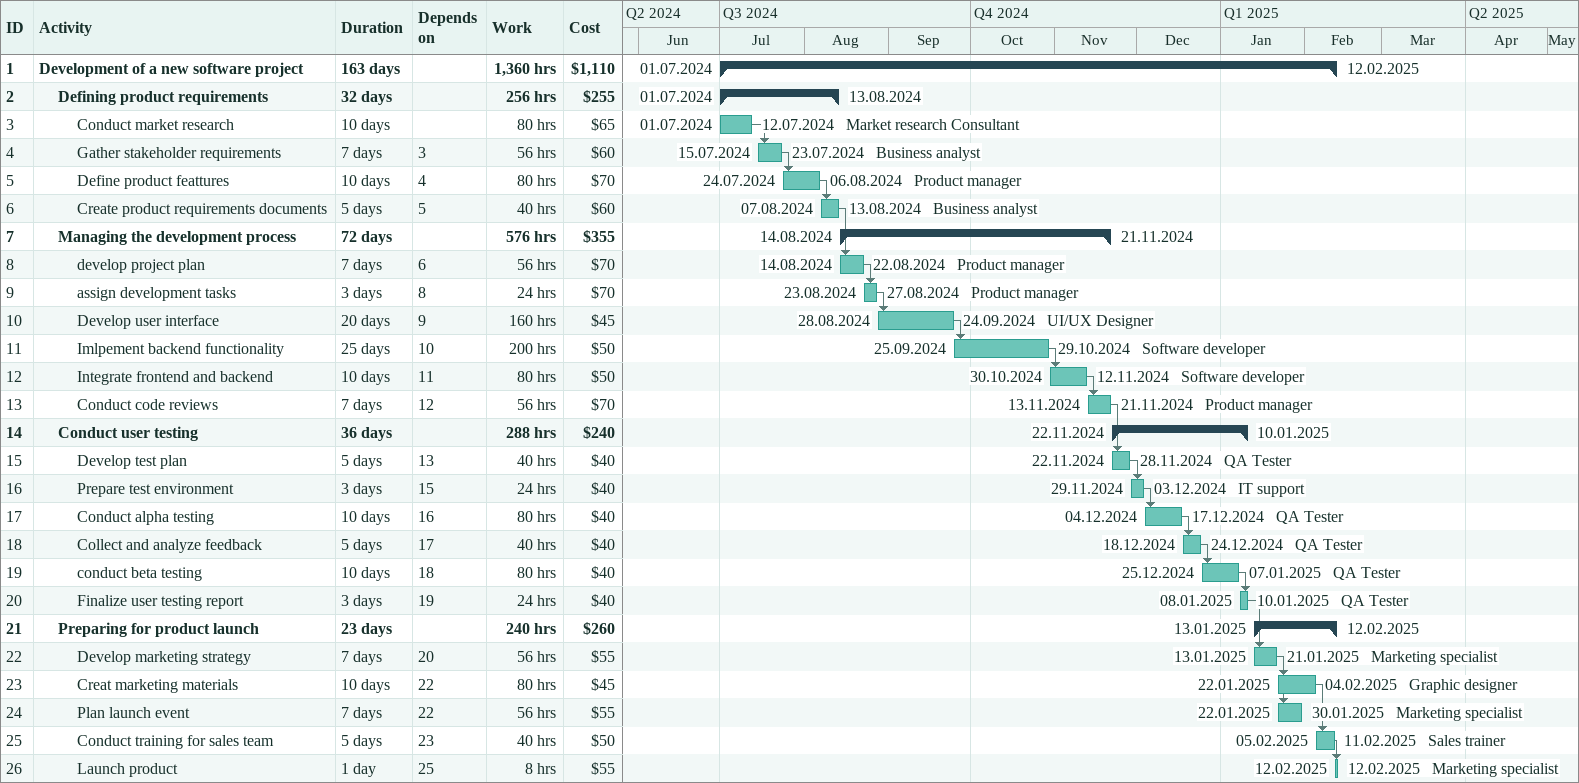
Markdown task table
| ID | Level | Task | Duration | Start | Finish | Predecessors | Resources | Work (h) | Cost ($) |
|---|---|---|---|---|---|---|---|---|---|
| 1 | 1 | **Development of a new software project** | 163d | 2024-07-01 | 2025-02-12 |  |  | 1360 | 1110 |
| 2 | 2 | **Defining product requirements** | 32d | 2024-07-01 | 2024-08-13 |  |  | 256 | 255 |
| 3 | 3 | Conduct market research | 10d | 2024-07-01 | 2024-07-12 |  | Market research Consultant | 80 | 65 |
| 4 | 3 | Gather stakeholder requirements | 7d | 2024-07-15 | 2024-07-23 | 3 | Business analyst | 56 | 60 |
| 5 | 3 | Define product feattures | 10d | 2024-07-24 | 2024-08-06 | 4 | Product manager | 80 | 70 |
| 6 | 3 | Create product requirements documents | 5d | 2024-08-07 | 2024-08-13 | 5 | Business analyst | 40 | 60 |
| 7 | 2 | **Managing the development process** | 72d | 2024-08-14 | 2024-11-21 |  |  | 576 | 355 |
| 8 | 3 | develop project plan | 7d | 2024-08-14 | 2024-08-22 | 6 | Product manager | 56 | 70 |
| 9 | 3 | assign development tasks | 3d | 2024-08-23 | 2024-08-27 | 8 | Product manager | 24 | 70 |
| 10 | 3 | Develop user interface | 20d | 2024-08-28 | 2024-09-24 | 9 | UI/UX Designer | 160 | 45 |
| 11 | 3 | Imlpement backend functionality | 25d | 2024-09-25 | 2024-10-29 | 10 | Software developer | 200 | 50 |
| 12 | 3 | Integrate frontend and backend | 10d | 2024-10-30 | 2024-11-12 | 11 | Software developer | 80 | 50 |
| 13 | 3 | Conduct code reviews | 7d | 2024-11-13 | 2024-11-21 | 12 | Product manager | 56 | 70 |
| 14 | 2 | **Conduct user testing** | 36d | 2024-11-22 | 2025-01-10 |  |  | 288 | 240 |
| 15 | 3 | Develop test plan | 5d | 2024-11-22 | 2024-11-28 | 13 | QA Tester | 40 | 40 |
| 16 | 3 | Prepare test environment | 3d | 2024-11-29 | 2024-12-03 | 15 | IT support | 24 | 40 |
| 17 | 3 | Conduct alpha testing | 10d | 2024-12-04 | 2024-12-17 | 16 | QA Tester | 80 | 40 |
| 18 | 3 | Collect and analyze feedback | 5d | 2024-12-18 | 2024-12-24 | 17 | QA Tester | 40 | 40 |
| 19 | 3 | conduct beta testing | 10d | 2024-12-25 | 2025-01-07 | 18 | QA Tester | 80 | 40 |
| 20 | 3 | Finalize user testing report | 3d | 2025-01-08 | 2025-01-10 | 19 | QA Tester | 24 | 40 |
| 21 | 2 | **Preparing for product launch** | 23d | 2025-01-13 | 2025-02-12 |  |  | 240 | 260 |
| 22 | 3 | Develop marketing strategy | 7d | 2025-01-13 | 2025-01-21 | 20 | Marketing specialist | 56 | 55 |
| 23 | 3 | Creat marketing materials | 10d | 2025-01-22 | 2025-02-04 | 22 | Graphic designer | 80 | 45 |
| 24 | 3 | Plan launch event | 7d | 2025-01-22 | 2025-01-30 | 22 | Marketing specialist | 56 | 55 |
| 25 | 3 | Conduct training for sales team | 5d | 2025-02-05 | 2025-02-11 | 23 | Sales trainer | 40 | 50 |
| 26 | 3 | Launch product | 1d | 2025-02-12 | 2025-02-12 | 25 | Marketing specialist | 8 | 55 |
